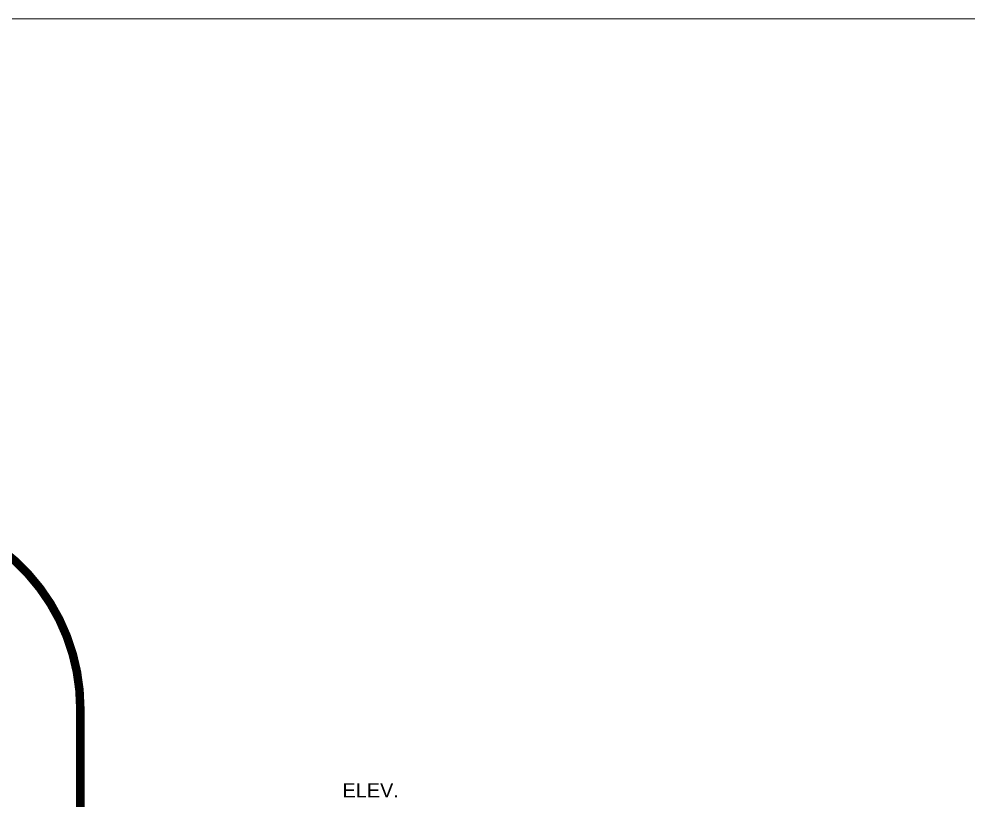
# Model space of a CAD drawing. Header units: millimetres. Extents: x 1898 to 3725, y 783 to 1532.
# Drawn here: x 2332.78 to 2366.06, y 1300.82 to 1328.21 of the extents above; entities that cross this region are included whole.
import ezdxf

# ---------------------------------------------------------------- set-up
doc = ezdxf.new("R2010")
doc.units = ezdxf.units.MM
doc.linetypes.add('DASHED', pattern=[0.75, 0.5, -0.25])
for name, color, linetype, lineweight in [('DIM', 6, 'Continuous', 18), ('Dimens', 251, 'Continuous', 18), ('ELEV.1', 7, 'Continuous', 20)]:
    doc.layers.add(name, color=color, linetype=linetype, lineweight=lineweight)
doc.styles.add('L120', font='arial.ttf', dxfattribs={"height": 0.6})

# ---------------------------------------------------------------- blocks, each defined once
blk = doc.blocks.new('Elev block')
at = {"layer": 'ELEV.1', "insert": (37.649, 38.847), "char_height": 0.5, "attachment_point": 1, "style": 'L120'}
blk.add_mtext_dynamic_manual_height_columns('ELEV.', width=0.5, gutter_width=24, heights=[0], dxfattribs=at)

msp = doc.modelspace()

# ---------------------------------------------------------------- linework, layer by layer
at = {"layer": 'DIM', "linetype": 'Continuous'}
msp.add_lwpolyline([(2246.9181, 1328.2075), (3090.9806, 1328.2075), (3090.9806, 1182.0657), (2246.9181, 1182.0657)], close=True, dxfattribs=at)
at = {"layer": 'Dimens', "color": 1, "linetype": 'DASHED', "lineweight": 15, "ltscale": 10, "const_width": 0.3}
msp.add_lwpolyline([(2296.7178, 1311.0278), (2327.9311, 1311.0278, -0.4142136), (2334.9311, 1304.0278), (2334.9311, 1265.2566, -0.4142136), (2327.9311, 1258.2566), (2296.7178, 1258.2566, -0.4142136), (2289.7178, 1265.2566), (2289.7178, 1304.0278, -0.4142136)], format="xyb", close=True, dxfattribs=at)

# ---------------------------------------------------------------- block references
at = {"layer": 'Dimens', "lineweight": 15}
msp.add_blockref('Elev block', (2306.4735, 1262.5668), dxfattribs=at)

doc.saveas('drawing.dxf')
